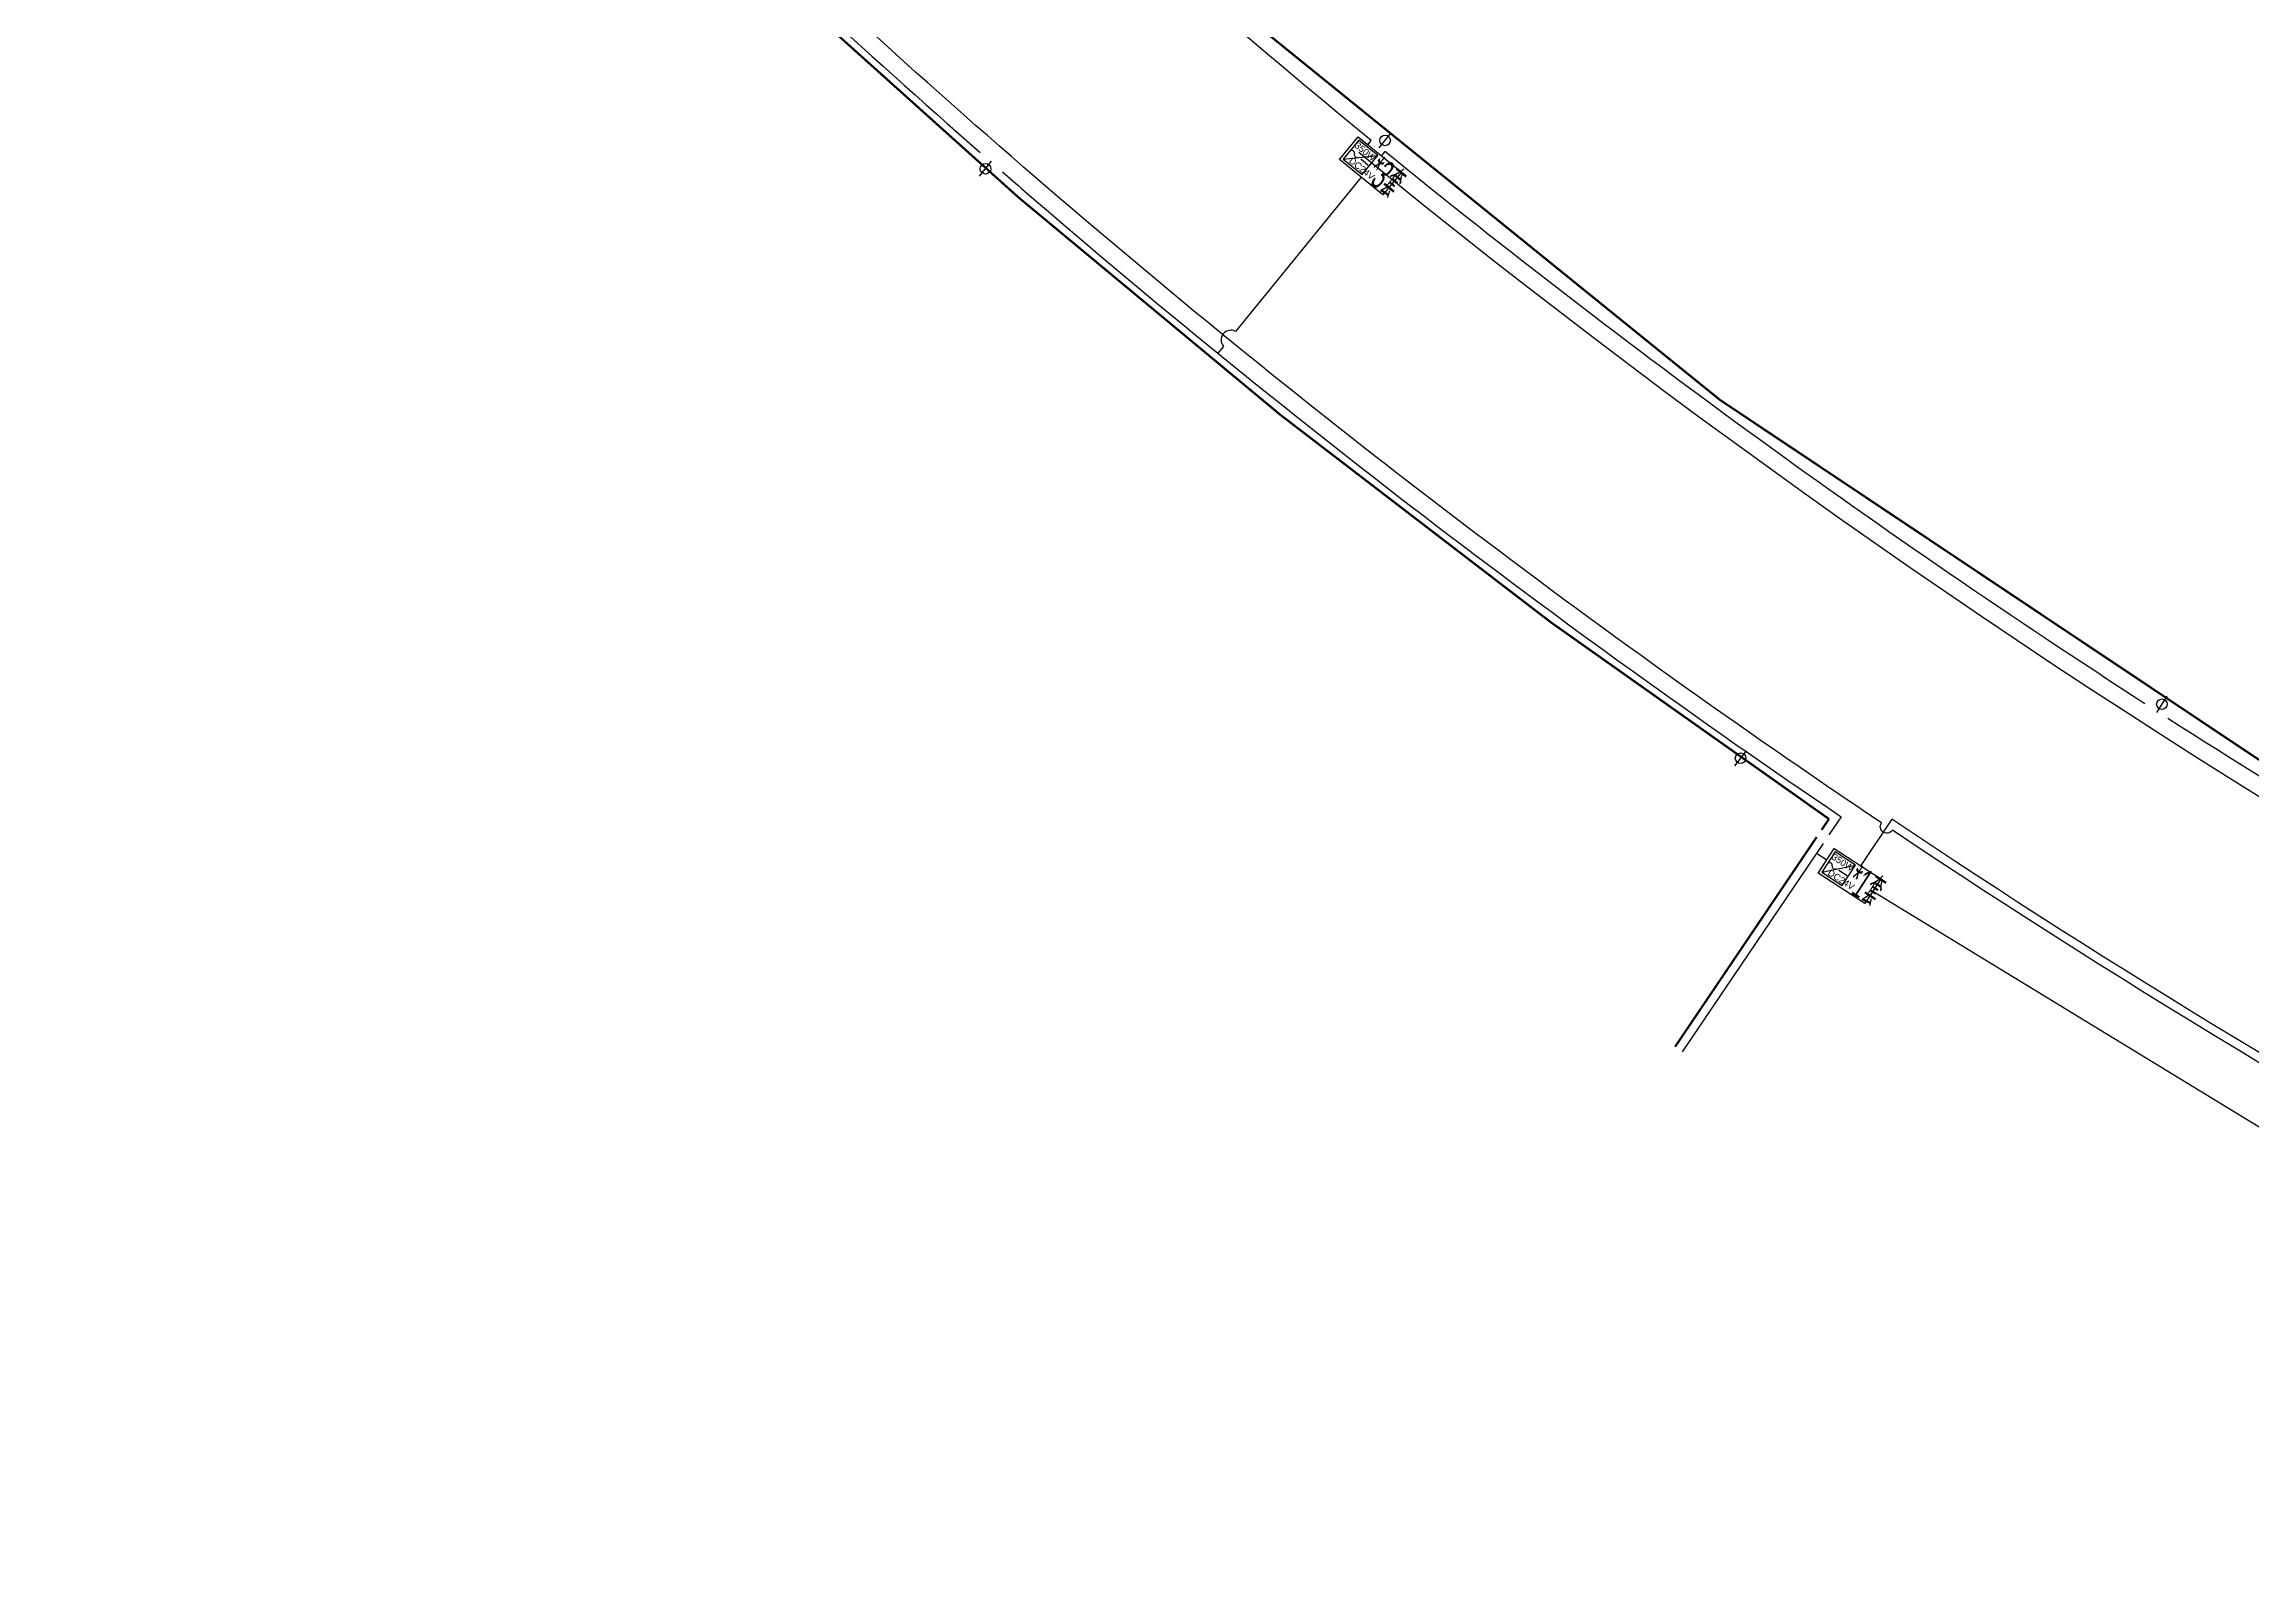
# Model space of a CAD drawing. Header units: inches. Extents: x -187843 to 1582678, y -554589 to 1835338.
# Drawn here: x 1261854 to 1312426, y -486917 to -451892 of the extents above; entities that cross this region are included whole.
import ezdxf
from ezdxf.lldxf.tags import DXFTag

# ---------------------------------------------------------------- set-up
doc = ezdxf.new("R2010")
doc.units = ezdxf.units.IN
doc.header["$MEASUREMENT"] = 0
doc.layers.get('0').update_dxf_attribs({"color": 253})
for name, color, linetype in [('0-LIGHT-TXT', 90, 'Continuous'), ('0-SL01', 1, 'Continuous'), ('0-开关电源', 3, 'Continuous'), ('LT-220V', 5, 'Continuous'), ('LT-24V', 4, 'Continuous')]:
    doc.layers.add(name, color=color, linetype=linetype)
doc.styles.add('SMDEI', font='smsim.shx', dxfattribs={"width": 0.75, "bigfont": 'smfs.shx'})
doc.styles.get("Standard").update_dxf_attribs({"font": 'arial.ttf'})
tags = doc.linetypes.add('SL01_LINE', pattern='A,0.3,-0.3,["SL01",Standard,S=0.2,R=-0.1,X=-0.1,Y=-0.1],-1.2', length=1.8).pattern_tags.tags
tags[6] = DXFTag(74, 10)

# ---------------------------------------------------------------- blocks, each defined once
blk = doc.blocks.new('LEDDR01')
at = {"layer": '0-开关电源'}
for p, q in [((-224, 0), (224, 448)), ((19, 205), (198, 205))]:
    blk.add_line(p, q, dxfattribs=at)
blk.add_lwpolyline([(-224, 0), (224, 0), (224, 448), (-224, 448)], close=True, dxfattribs=at)
for centre, start, end in [((-171, 187), 19.4712, 160.5288), ((-81, 219), 199.4712, 340.5288)]:
    blk.add_arc(centre, 47.5, start, end, dxfattribs=at)
at = {"color": 3}
for s, p in [('350W', (-219, 302)), ('DC24V', (-122, 21))]:
    blk.add_text(s, height=120, dxfattribs=at).set_placement(p)
blk = doc.blocks.new('分割')
at = {"layer": 'LT-220V'}
blk.add_lwpolyline([(-168, 141), (166, -144)], dxfattribs=at)
blk.add_circle((0, 0), 121, dxfattribs=at)

msp = doc.modelspace()

# ---------------------------------------------------------------- linework, layer by layer
at = {"layer": '0-LIGHT-TXT', "color": 7}
for points in [[(1291952, -454016), (1292945, -454823), (1292521, -455344), (1291528, -454538)], [(1302855, -470322), (1303927, -471019), (1303561, -471582), (1302488, -470885)]]:
    msp.add_lwpolyline(points, close=True, dxfattribs=at)
at = {"layer": '0-SL01', "linetype": 'SL01_LINE', "const_width": 50}
for points in [[(1347298, -485580, -0.138229), (1261879, -422699, 0.615122)], [(1302571, -469894), (1302739, -469645, -0.029001), (1284171, -455401, -0.029001), (1267377, -439103), (1266972, -439474), (1267276, -439806)]]:
    msp.add_lwpolyline(points, format="xyb", dxfattribs=at)
msp.add_lwpolyline([(1302458, -470059), (1299213, -474865)], dxfattribs=at)
at = {"layer": 'LT-220V'}
for points in [[(1350710, -547279), (1351205, -546954), (1353899, -547559), (1361952, -518364), (1341843, -512817), (1348668, -491982), (1339533, -488321), (1339380, -488692, -0.049661), (1304194, -469903, -1.011678), (1303942, -469734, -0.000968), (1303296, -469298, -0.029332), (1284564, -454947, -0.029083), (1267775, -438649)], [(1350710, -547279), (1351283, -547381), (1354183, -548033), (1362444, -518084), (1342354, -512542), (1349164, -491751), (1344799, -489981), (1346452, -485902, -0.080773), (1291967, -454378, -0.081644)], [(1350710, -547279), (1351244, -547168), (1354041, -547796), (1362198, -518224), (1342099, -512679), (1348916, -491866), (1336861, -486980), (1336708, -487350, -0.046143), (1304177, -469651), (1303453, -470730)]]:
    msp.add_lwpolyline(points, format="xyb", dxfattribs=at)
at = {"layer": 'LT-24V', "color": 4}
for points in [[(1268067, -439557, 0.026357), (1283298, -454376, 0.026357)], [(1292173, -454196), (1292254, -454096, -0.027406), (1276428, -439636)], [(1309977, -467003, -0.02752), (1292564, -454349), (1292483, -454448)], [(1283807, -454820, 0.000812), (1284302, -455249, 0.029249), (1303016, -469592), (1302736, -470006)], [(1292025, -454941), (1289147, -458473, 0.821344), (1288867, -458817), (1288740, -458972)], [(1329132, -478074), (1329202, -477930, -0.027474), (1310502, -467341)]]:
    msp.add_lwpolyline(points, format="xyb", dxfattribs=at)
for points in [[(1302603, -470203), (1299379, -474977)], [(1302453, -470425), (1302688, -470577)], [(1303744, -471301), (1316584, -479137)]]:
    msp.add_lwpolyline(points, dxfattribs=at)

# ---------------------------------------------------------------- block references
at = {"layer": '0-开关电源', "color": 3, "xscale": 1.25, "yscale": 1.25, "zscale": 1.25}
for p, rotation in [((1291832, -454705), 320.9180159726714), ((1302808, -471019), 326.9756360429125)]:
    msp.add_blockref('LEDDR01', p, dxfattribs=dict(at, rotation=rotation))
at = {"layer": 'LT-220V'}
for p, rotation in [((1292572, -454097), 91.78440159613494), ((1283418, -454747), 91.78440159613494), ((1310365, -467015), 98.23200128472662), ((1300715, -468253), 91.78440159613494)]:
    msp.add_blockref('分割', p, dxfattribs=dict(at, rotation=rotation))

# ---------------------------------------------------------------- texts
at = {"layer": '0-LIGHT-TXT', "color": 7, "style": 'SMDEI', "width": 0.5}
for s, rotation, p in [('*3套', 320.918, (1292053, -454964)), ('*1套', 326.9756, (1303056, -471254))]:
    msp.add_text(s, height=700, rotation=rotation, dxfattribs=at).set_placement(p)

doc.saveas('drawing.dxf')
